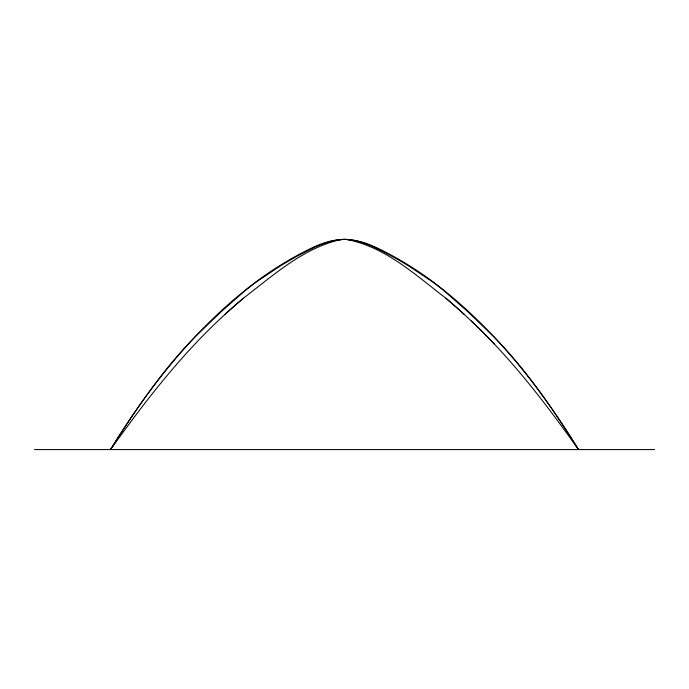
<?xml version="1.0" encoding="UTF-8"?>
<svg xmlns="http://www.w3.org/2000/svg" width="689" height="689" viewBox="0 0 689 689"><rect width="100%" height="100%" fill="white"/><g stroke="black" fill="none" stroke-linecap="round" stroke-linejoin="round"><path stroke-width="1.03" d="M110.541 449.581C129.584 419.188 149.573 389.276 172.595 361.716A440.469 440.469 0 0 1 194.935 337.042L220.842 311.988L245.232 290.525A295.15 295.15 0 0 1 256.885 281.56L280.096 266.092A427.516 427.516 0 0 1 295.013 257.376C311.256 248.712 328.438 238.79 347.48 239.471C364.559 240.461 379.915 249.039 394.651 256.988A366.686 366.686 0 0 1 408.086 264.886L415.088 269.321A322.478 322.478 0 0 1 433.579 282.292C493.014 327.146 539.814 386.383 578.467 449.581C552.544 412.978 525.449 377.047 494.642 344.379A629.462 571.121 -90 0 0 471.285 320.988L464.412 314.58A673.325 610.919 -90 0 0 445.895 298.234C415.717 275.144 384.996 246.533 346.421 239.471A46.723 42.391 90 0 0 340.702 239.617C303.186 248.023 273.128 275.479 243.389 298.234A640.641 581.266 90 0 0 224.803 314.58C181.121 354.482 144.914 401.661 110.541 449.581C149.186 386.383 195.986 327.146 255.43 282.292A322.478 322.478 0 0 1 273.912 269.321L280.914 264.886A366.686 366.686 0 0 1 294.349 256.988C309.852 248.651 326.19 239.453 344.293 239.419C362.328 239.824 378.502 249.099 393.996 257.376A427.516 427.516 0 0 1 408.904 266.092L432.124 281.56A295.15 295.15 0 0 1 443.776 290.525L468.158 311.988L494.065 337.042A440.469 440.469 0 0 1 516.405 361.716C539.427 389.276 559.416 419.188 578.467 449.581M34.45 449.581L654.55 449.581M471.285 320.988A629.462 571.121 90 0 1 494.642 344.379M224.803 314.58A640.641 581.266 -90 0 1 243.389 298.234M340.702 239.617A46.723 42.391 -90 0 1 346.421 239.471M445.895 298.234A673.325 610.919 90 0 1 464.412 314.58"/></g></svg>
